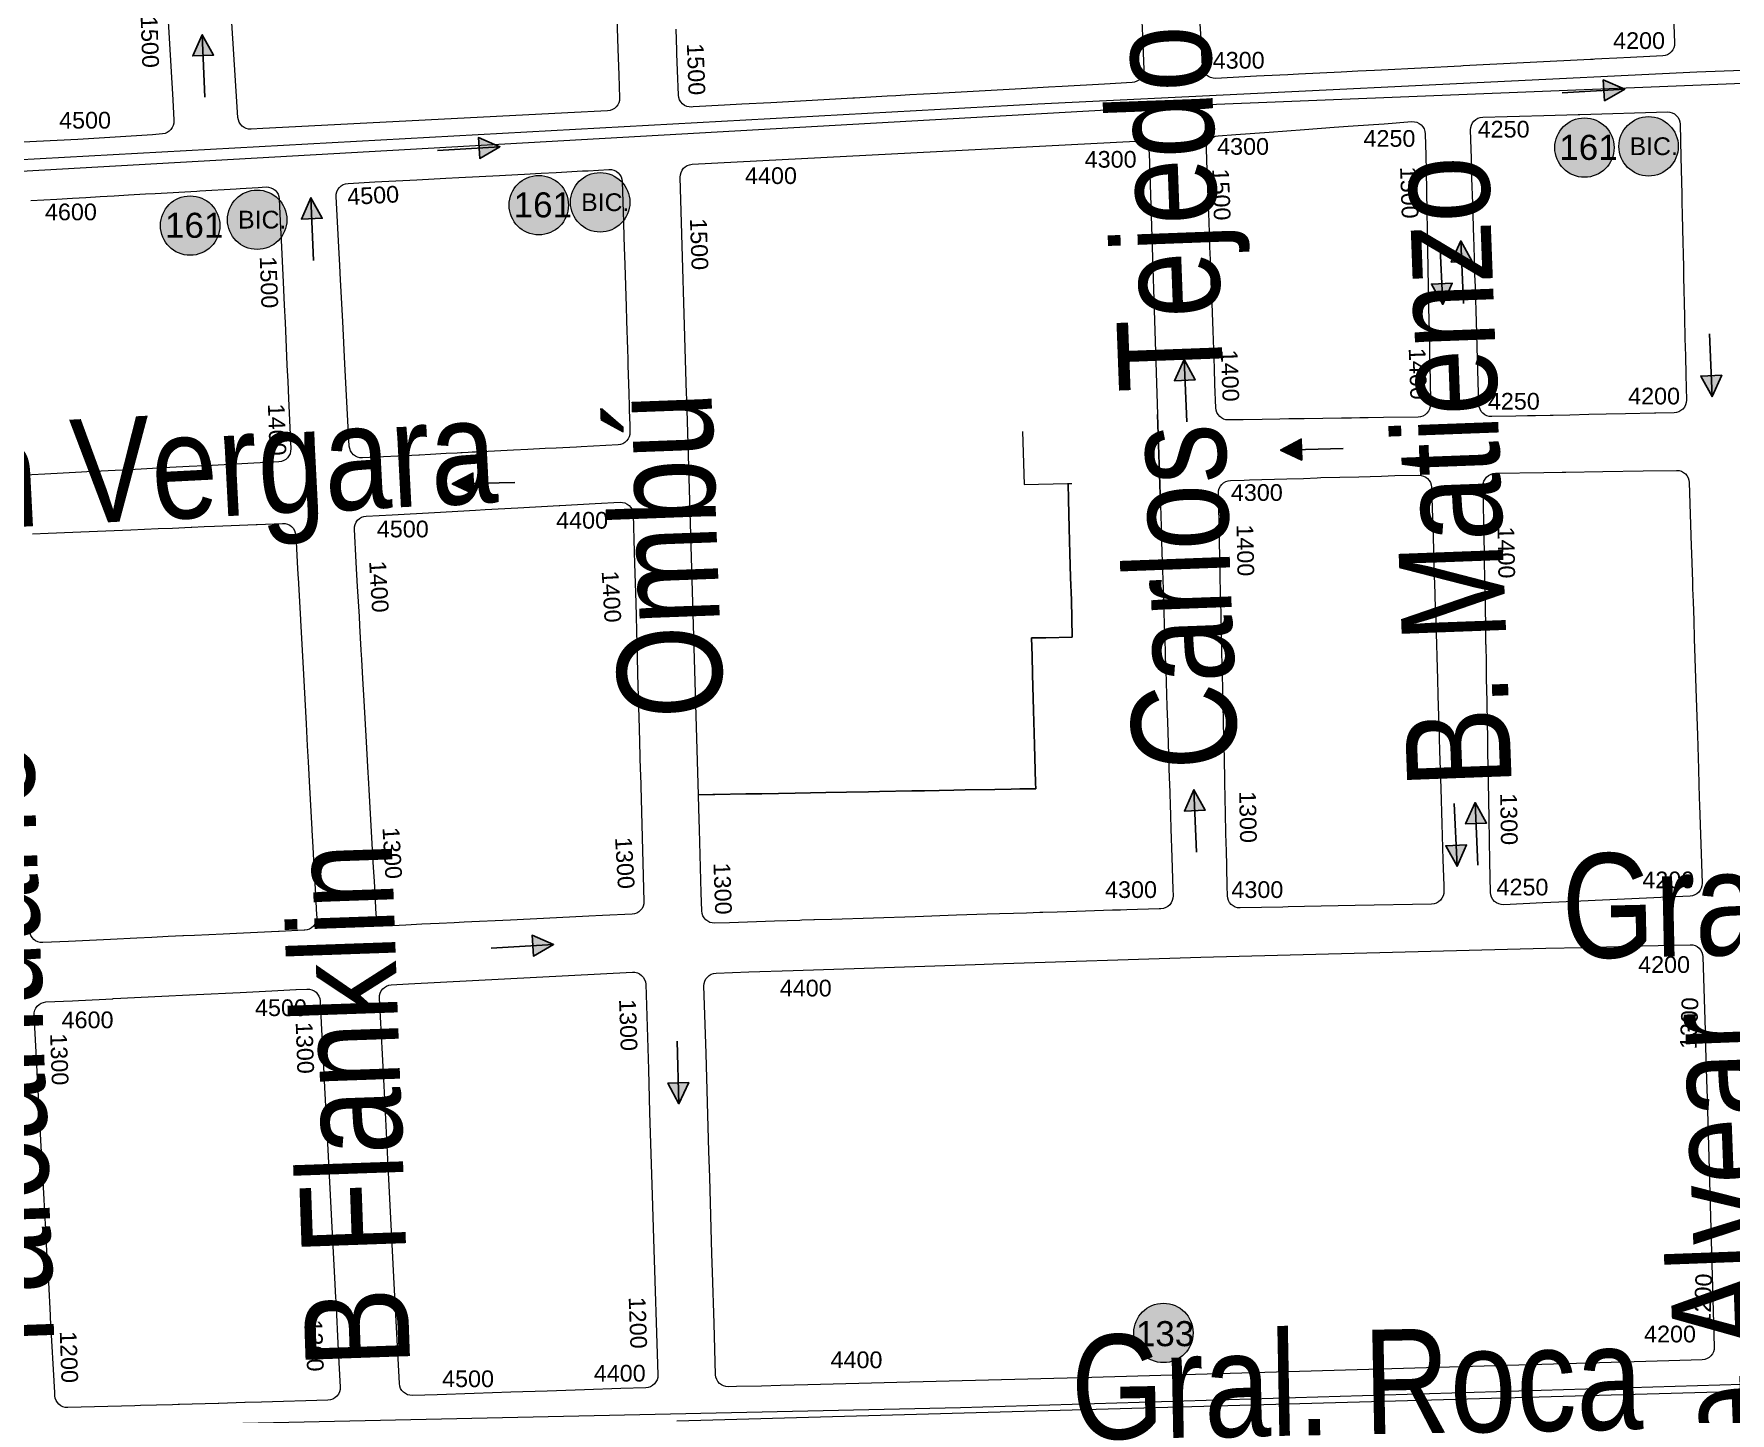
# Model space of a CAD drawing. Header units: millimetres. Extents: x 11558 to 23675, y 49449 to 61482.
# Drawn here: x 15834.5 to 16240.6, y 54666.9 to 54997.1 of the extents above; entities that cross this region are included whole.
import ezdxf

# ---------------------------------------------------------------- set-up
doc = ezdxf.new("R2010")
doc.units = ezdxf.units.MM
for name, color, linetype in [('0. plano base - nombres calles', 22, 'Continuous'), ('0. Plano Base - PLANO', 254, 'Continuous'), ('0. Plano base - sentido calles', 253, 'Continuous'), ('7. puesta en valor CC la lucila', 212, 'Continuous'), ('numeración', 7, 'Continuous')]:
    doc.layers.add(name, color=color, linetype=linetype)
doc.layers.add('Linea 133 ida', color=7, linetype='Continuous', true_color=0x940000)
doc.layers.add('linea 161 vuelta', color=7, linetype='Continuous', true_color=0x9d070c)
doc.layers.add('Linea Bicentenario Original', color=7, linetype='Continuous', true_color=0x0000cc, transparency=0.5)
doc.layers.get('7. puesta en valor CC la lucila').off()
doc.styles.get("Standard").update_dxf_attribs({"font": 'arial.ttf'})

# ---------------------------------------------------------------- blocks, each defined once
blk = doc.blocks.new('MANZANAS')
at = {"layer": '0. Plano Base - PLANO', "color": 0, "linetype": 'Continuous', "lineweight": 5}
for points in [[(5636190.68, 6177455.25), (5636203.55, 6177432.64, -0.410725), (5636202.46, 6177428.56), (5636195.81, 6177424.67), (5636192.98, 6177423.02), (5636189.88, 6177421.21), (5636188.4, 6177420.34), (5636188.06, 6177420.14), (5636187.55, 6177419.84), (5636161.21, 6177404.43), (5636160.67, 6177404.11), (5636144.31, 6177394.54), (5636142.86, 6177393.7), (5636139.39, 6177391.67), (5636135.97, 6177389.66), (5636127.11, 6177384.48), (5636124.87, 6177383.17), (5636123.27, 6177382.24), (5636118.41, 6177379.39), (5636109.95, 6177374.44, -0.414115), (5636105.85, 6177375.52), (5636102.52, 6177381.2), (5636100.67, 6177384.36)], [(5636086.2, 6177381.52), (5636089.71, 6177375.44), (5636093.74, 6177368.4, -0.409894), (5636092.67, 6177364.33), (5636087.01, 6177360.97), (5636078.27, 6177355.8), (5636075.46, 6177354.13), (5636069.77, 6177350.76), (5636061.14, 6177345.65), (5636052.5, 6177340.53), (5636046.83, 6177337.18), (5636043.93, 6177335.46), (5636042.17, 6177334.42), (5636035.39, 6177330.4), (5636035.04, 6177330.19), (5636026.71, 6177325.26), (5636018.16, 6177320.19), (5636012.15, 6177316.63), (5636008.56, 6177314.51), (5636002.16, 6177310.72), (5636001.83, 6177310.52, -0.422927), (5635997.67, 6177311.61), (5635994.79, 6177316.72), (5635992.81, 6177320.22), (5635992.39, 6177320.97), (5635989.93, 6177325.32)], [(5635976.1, 6177321.23), (5635979.73, 6177314.75), (5635982.82, 6177309.25), (5635985.49, 6177304.5, -0.408687), (5635984.39, 6177300.44), (5635976.14, 6177295.6), (5635917.15, 6177261), (5635913.06, 6177258.6), (5635910.66, 6177257.19, -0.410775), (5635906.57, 6177258.23), (5635879.79, 6177302.69)], [(5635876.3, 6177279.11), (5635890.79, 6177254.74), (5635893.25, 6177250.62), (5635893.33, 6177250.49, -0.40245), (5635892.38, 6177246.44), (5635890.33, 6177245.1), (5635874.97, 6177235.86), (5635859.33, 6177226.75)], [(5636107.92, 6177278.14), (5636107.87, 6177278.12), (5636114.12, 6177267.04), (5636123.23, 6177272), (5636123.36, 6177272.08), (5636125.16, 6177268.77), (5636128.45, 6177262.73), (5636131.44, 6177257.43), (5636132.81, 6177254.98), (5636134.26, 6177252.39), (5636136.91, 6177247.66), (5636141.15, 6177239.91), (5636135.59, 6177236.87), (5636132.62, 6177235.25), (5636134.7, 6177231.51), (5636136.84, 6177227.64), (5636141.05, 6177220.07), (5636143.69, 6177215.3), (5636145.1, 6177212.77), (5636149.46, 6177204.92), (5636150.14, 6177203.68), (5636148.3, 6177202.68), (5636146.83, 6177201.89), (5636145.01, 6177200.9), (5636141.56, 6177199.03), (5636135.3, 6177195.63), (5636132.89, 6177194.32), (5636126.77, 6177191), (5636124.05, 6177189.52), (5636117.28, 6177185.85), (5636114.97, 6177184.59), (5636110.3, 6177182.06), (5636105.98, 6177179.71), (5636099.5, 6177176.19), (5636092.53, 6177172.41), (5636089.15, 6177170.58), (5636082.63, 6177167.04), (5636082.17, 6177166.79), (5636079.16, 6177165.15), (5636035.6, 6177243.27), (5636032.92, 6177248.07), (5636032.39, 6177249.03), (5636007.12, 6177294.36, -0.407647), (5636008.22, 6177298.4), (5636099.97, 6177352.3, -0.420089), (5636104.11, 6177351.18), (5636134.73, 6177296.59)], [(5636144.07, 6177279.93, -0.000006), (5636144.07, 6177279.93), (5636147.83, 6177273.23), (5636149.6, 6177270.07), (5636152.03, 6177265.74), (5636154.06, 6177262.12), (5636156.41, 6177257.94), (5636156.76, 6177257.33), (5636160.41, 6177250.83), (5636160.91, 6177249.93), (5636162.81, 6177246.55), (5636164.27, 6177243.94), (5636164.72, 6177243.15), (5636168.96, 6177235.6), (5636170.76, 6177232.4), (5636173.19, 6177228.06), (5636177.45, 6177220.48), (5636177.9, 6177219.68), (5636181.71, 6177212.89), (5636183.3, 6177210.06), (5636186.67, 6177204.06), (5636190.38, 6177197.45), (5636191.14, 6177196.1, -0.414239), (5636189.99, 6177192.01), (5636189.6, 6177191.8), (5636182.89, 6177188.03), (5636181.58, 6177187.29), (5636179.85, 6177186.32), (5636172.33, 6177182.1), (5636168.33, 6177179.85), (5636165.33, 6177178.17), (5636164.7, 6177177.82), (5636161.93, 6177176.26), (5636159.16, 6177174.71), (5636156.26, 6177173.08), (5636153.68, 6177171.63), (5636147.32, 6177168.06), (5636138.63, 6177163.18), (5636129.93, 6177158.3), (5636121.26, 6177153.43), (5636117.65, 6177151.41), (5636117.48, 6177151.31), (5636115, 6177149.92), (5636114.58, 6177149.68), (5636109.26, 6177146.7), (5636099.85, 6177141.41), (5636096.8, 6177139.7, -0.415049), (5636092.71, 6177140.86), (5636090.59, 6177144.64), (5636083.22, 6177157.87), (5636080.77, 6177162.26), (5636079.16, 6177165.15), (5636082.17, 6177166.79), (5636082.63, 6177167.04), (5636089.15, 6177170.58), (5636092.53, 6177172.41), (5636099.5, 6177176.19), (5636105.98, 6177179.71), (5636110.3, 6177182.06), (5636114.97, 6177184.59), (5636117.28, 6177185.85), (5636124.05, 6177189.52), (5636126.77, 6177191), (5636132.89, 6177194.32), (5636135.3, 6177195.63), (5636141.56, 6177199.03), (5636145.01, 6177200.9), (5636146.83, 6177201.89), (5636148.3, 6177202.68), (5636150.14, 6177203.68), (5636149.46, 6177204.92), (5636145.1, 6177212.77), (5636143.69, 6177215.3), (5636141.05, 6177220.07), (5636136.84, 6177227.64), (5636134.7, 6177231.51), (5636132.62, 6177235.25), (5636135.59, 6177236.87), (5636141.15, 6177239.91), (5636136.91, 6177247.66), (5636134.26, 6177252.39), (5636132.81, 6177254.98), (5636131.44, 6177257.43), (5636128.45, 6177262.73), (5636125.16, 6177268.77), (5636123.36, 6177272.08), (5636123.61, 6177272.21), (5636124.11, 6177272.48)], [(5635871.77, 6177217.7), (5635877.13, 6177220.9), (5635880.37, 6177222.82), (5635883.11, 6177224.46), (5635886.02, 6177226.19), (5635888.9, 6177227.9), (5635891.89, 6177229.72), (5635895.34, 6177231.81), (5635897.38, 6177232.96), (5635905.99, 6177238.08), (5635906.59, 6177238.44), (5635914.04, 6177242.88), (5635914.86, 6177243.37), (5635918.61, 6177245.6), (5635920.22, 6177246.56, -0.417641), (5635924.35, 6177245.48), (5635927.92, 6177239.33), (5635929.13, 6177237.24), (5635929.32, 6177236.91), (5635934.33, 6177228.25), (5635937.1, 6177223.48), (5635939.21, 6177219.85), (5635942.21, 6177214.66), (5635944.31, 6177211.05), (5635946.27, 6177207.66), (5635948.34, 6177204.09), (5635951.82, 6177198.08), (5635954.37, 6177193.68, -0.412357), (5635953.29, 6177189.59), (5635948.11, 6177186.54), (5635939.47, 6177181.46), (5635937.95, 6177180.57), (5635934.74, 6177178.68), (5635930.72, 6177176.32), (5635922.38, 6177171.42), (5635913.61, 6177166.26), (5635912.48, 6177165.6), (5635904.94, 6177161.16), (5635899.56, 6177158, -0.414689)], [(5635908.88, 6177147.07), (5635912.17, 6177148.96), (5635920.66, 6177153.84), (5635929.34, 6177158.83), (5635935, 6177162.08), (5635938, 6177163.8), (5635941.88, 6177166.04), (5635942.01, 6177166.11), (5635944.53, 6177167.56), (5635946.69, 6177168.8), (5635951.92, 6177171.8), (5635955.35, 6177173.77), (5635955.59, 6177173.91), (5635960.87, 6177176.94, -0.410581), (5635964.95, 6177175.87), (5635969.07, 6177168.9), (5635969.66, 6177167.9), (5635969.75, 6177167.75), (5635969.82, 6177167.63), (5635970.13, 6177167.1), (5635975.27, 6177158.41), (5635975.36, 6177158.27), (5635980.46, 6177149.64), (5635987.97, 6177136.94), (5635990.65, 6177132.4), (5635992.61, 6177129.09), (5635995.74, 6177123.78), (5636000.81, 6177115.22), (5636000.93, 6177115.01), (5636003.01, 6177111.5), (5636006.99, 6177104.76), (5636008.07, 6177102.93), (5636011.27, 6177097.53), (5636011.55, 6177097.06, -0.416519), (5636010.47, 6177092.94), (5636010.35, 6177092.87), (5636005.14, 6177089.84), (5636005.05, 6177089.79), (5635996.33, 6177084.72), (5635993.57, 6177083.12), (5635987.6, 6177079.65), (5635985.32, 6177078.33), (5635985.21, 6177078.27), (5635982.19, 6177076.51), (5635978.77, 6177074.52), (5635975.69, 6177072.73), (5635970.25, 6177069.57), (5635961.53, 6177064.51), (5635956.17, 6177061.4, -0.412785), (5635952.08, 6177062.47)]]:
    blk.add_lwpolyline(points, format="xyb", dxfattribs=at)
for points in [[(5636213.72, 6177416), (5636217.51, 6177409.07), (5636221.76, 6177401.31), (5636222.82, 6177399.38), (5636224.05, 6177397.14), (5636225.86, 6177393.84), (5636230.14, 6177386.03), (5636231.25, 6177384), (5636232.89, 6177381.01), (5636234.21, 6177378.61), (5636235.93, 6177375.46), (5636238.4, 6177370.95), (5636240.39, 6177367.33), (5636242.55, 6177363.39), (5636245.47, 6177358.06, -0.414659), (5636244.28, 6177353.98), (5636240.43, 6177351.88), (5636240.15, 6177351.73), (5636234.06, 6177348.41), (5636230.03, 6177346.2), (5636226.38, 6177344.21), (5636222.34, 6177342), (5636218.84, 6177340.09), (5636218.22, 6177339.75), (5636215.19, 6177338.1), (5636213.49, 6177337.17), (5636211.03, 6177335.83), (5636205.97, 6177333.06, -0.411236), (5636201.91, 6177334.23), (5636196.56, 6177343.81), (5636195.2, 6177346.24), (5636193.61, 6177349.08), (5636190.94, 6177353.86), (5636189.68, 6177356.09), (5636188.17, 6177358.8), (5636186.72, 6177361.39), (5636183.27, 6177367.56), (5636182.49, 6177368.95), (5636178.39, 6177376.28), (5636175.44, 6177381.55), (5636174.34, 6177383.5), (5636174.26, 6177383.66), (5636169.82, 6177391.62, -0.414852), (5636170.98, 6177395.7), (5636176.12, 6177398.56), (5636178.66, 6177399.97), (5636183.75, 6177402.8), (5636190.94, 6177406.79), (5636191.33, 6177407.01), (5636209.63, 6177417.18, -0.415907)], [(5636116.82, 6177362.5), (5636120.48, 6177364.76), (5636127.24, 6177368.93), (5636134.47, 6177373.38), (5636140.57, 6177377.14), (5636143.44, 6177378.91), (5636148.6, 6177382.09), (5636150.77, 6177383.42), (5636156.43, 6177386.91, -0.430085), (5636160.64, 6177385.79), (5636163.13, 6177381.22), (5636164.86, 6177378.05), (5636169.52, 6177369.49), (5636173.82, 6177361.59), (5636173.91, 6177361.42), (5636178.13, 6177353.66), (5636182.23, 6177346.13), (5636182.32, 6177345.97), (5636182.83, 6177345.03), (5636185.95, 6177339.29), (5636186.08, 6177339.06), (5636186.45, 6177338.37), (5636188.65, 6177334.34), (5636191.59, 6177328.92, -0.415468), (5636190.38, 6177324.85), (5636183.07, 6177320.91), (5636179.84, 6177319.17), (5636178.11, 6177318.24), (5636176.34, 6177317.29), (5636174.25, 6177316.16), (5636166.37, 6177311.91), (5636163.13, 6177310.17), (5636161.23, 6177309.15), (5636157.49, 6177307.13), (5636153.51, 6177304.98), (5636150.39, 6177303.31, -0.407492), (5636146.36, 6177304.47), (5636143.59, 6177309.36), (5636141.7, 6177312.71), (5636137.28, 6177320.51), (5636132.97, 6177328.13), (5636131.58, 6177330.57), (5636129.4, 6177334.43), (5636128.58, 6177335.87), (5636128.4, 6177336.19), (5636127.08, 6177338.53), (5636125.78, 6177340.82), (5636124.37, 6177343.31), (5636122.64, 6177346.36), (5636120.47, 6177350.19), (5636119.6, 6177351.74), (5636115.78, 6177358.47, -0.403382)], [(5636301.03, 6177253.09), (5636273.82, 6177237.31), (5636270.49, 6177235.38), (5636262.36, 6177230.68, -0.422405), (5636258.22, 6177231.84), (5636254.69, 6177238.34), (5636254.6, 6177238.51), (5636252.32, 6177242.7), (5636252.28, 6177242.78), (5636249.77, 6177247.41), (5636245.6, 6177255.09), (5636245.35, 6177255.56), (5636242.22, 6177261.32), (5636241.86, 6177261.98), (5636240.87, 6177263.8), (5636240.66, 6177264.19), (5636236.75, 6177271.38), (5636236.35, 6177272.13), (5636233.82, 6177276.78), (5636232.53, 6177279.15), (5636232.24, 6177279.69), (5636231.99, 6177280.15), (5636229.92, 6177283.97), (5636229.88, 6177284.03), (5636227.79, 6177287.89), (5636223.63, 6177295.55), (5636223.21, 6177296.32), (5636219.49, 6177303.17), (5636217.63, 6177306.61), (5636216.4, 6177308.87), (5636213.52, 6177314.17), (5636212.74, 6177315.61), (5636211.79, 6177317.36, -0.414891), (5636213, 6177321.43), (5636223.22, 6177326.95), (5636227.09, 6177329.04), (5636227.82, 6177329.44), (5636235.61, 6177333.64), (5636244.11, 6177338.23), (5636251.16, 6177342.04, -0.409566), (5636255.2, 6177340.87), (5636262.6, 6177327.66), (5636263.52, 6177326.02), (5636266.85, 6177320.09), (5636267.09, 6177319.65), (5636267.61, 6177318.73), (5636269.17, 6177315.95), (5636271.32, 6177312.12), (5636273.5, 6177308.23), (5636275.79, 6177304.14), (5636278.16, 6177299.91), (5636280.44, 6177295.84), (5636284.78, 6177288.11), (5636288.79, 6177280.95), (5636288.87, 6177280.81), (5636292.14, 6177274.97), (5636293, 6177273.45), (5636302.14, 6177257.15, -0.410033)], [(5636215.73, 6177205.83), (5636206.73, 6177200.92, -0.413575), (5636202.67, 6177202.11), (5636201.52, 6177204.2), (5636199.43, 6177208.02), (5636199.2, 6177208.43), (5636197.55, 6177211.44), (5636195.56, 6177215.07), (5636195.31, 6177215.53), (5636191.32, 6177222.8), (5636189.73, 6177225.7), (5636189.13, 6177226.8), (5636187.1, 6177230.5), (5636185.31, 6177233.78), (5636182.96, 6177238.06), (5636180.34, 6177242.84), (5636178.86, 6177245.53), (5636177.24, 6177248.49), (5636176.25, 6177250.29), (5636174.48, 6177253.54), (5636170.28, 6177261.18), (5636166.13, 6177268.68), (5636165.94, 6177269.02), (5636161.74, 6177276.77), (5636161.45, 6177277.3), (5636159.67, 6177280.54), (5636156.35, 6177286.6, -0.412092), (5636157.52, 6177290.66), (5636160.34, 6177292.23), (5636161.48, 6177292.87), (5636169.3, 6177297.23), (5636172.78, 6177299.17), (5636175.61, 6177300.8), (5636176.35, 6177301.22), (5636180.41, 6177303.43), (5636184.37, 6177305.64), (5636189.09, 6177308.27), (5636191.87, 6177309.82), (5636196.91, 6177312.57, -0.409864), (5636200.96, 6177311.41), (5636201.81, 6177309.91), (5636202.25, 6177309.14), (5636206.84, 6177300.94), (5636208.3, 6177298.33), (5636210.76, 6177293.82), (5636212.15, 6177291.43), (5636215.05, 6177286.24), (5636215.53, 6177285.39), (5636219.35, 6177278.54), (5636220.75, 6177276.04), (5636223.44, 6177271.21), (5636225.22, 6177268.02), (5636225.32, 6177267.85), (5636227.73, 6177263.52), (5636227.8, 6177263.4), (5636229.63, 6177260.12), (5636230.3, 6177258.93), (5636231.75, 6177256.32), (5636236.14, 6177248.46), (5636240.28, 6177241.05), (5636244.49, 6177233.51), (5636247.5, 6177228.14), (5636248.16, 6177226.98, -0.418809), (5636246.98, 6177222.87), (5636230.93, 6177214.12), (5636223.77, 6177210.21), (5636220.29, 6177208.32), (5636216.82, 6177206.42)], [(5635995.29, 6177287), (5636000.04, 6177278.52), (5636000.06, 6177278.48), (5636001.74, 6177275.49), (5636002.96, 6177273.31), (5636005.02, 6177269.62), (5636009.89, 6177260.92), (5636011.53, 6177257.98), (5636011.59, 6177257.88), (5636014.92, 6177251.93), (5636016.03, 6177249.94), (5636016.75, 6177248.66), (5636016.81, 6177248.55), (5636020.03, 6177242.79), (5636020.5, 6177241.96), (5636021.13, 6177240.84), (5636022.02, 6177239.24), (5636023.76, 6177236.14), (5636024.57, 6177234.68, -0.408355), (5636023.47, 6177230.63), (5636015.87, 6177226.17), (5636014.87, 6177225.58), (5636010.66, 6177223.12), (5636008.39, 6177221.79), (5636004.82, 6177219.69), (5636001.87, 6177217.97), (5635993.98, 6177213.34), (5635993.71, 6177213.18), (5635993.29, 6177212.94), (5635992.48, 6177212.46), (5635991.22, 6177211.72), (5635990.96, 6177211.57), (5635990.2, 6177211.13), (5635987.93, 6177209.8), (5635984.65, 6177207.87), (5635982.41, 6177206.56), (5635982.25, 6177206.47), (5635970.61, 6177199.64, -0.413773), (5635966.5, 6177200.71), (5635956.51, 6177217.69), (5635951.36, 6177226.46), (5635946.29, 6177235.07), (5635944.56, 6177238.02), (5635942.32, 6177241.83), (5635936.18, 6177252.26, -0.414041), (5635937.25, 6177256.37), (5635942.8, 6177259.64), (5635951.43, 6177264.72), (5635957.43, 6177268.26), (5635960.11, 6177269.84), (5635968.52, 6177274.79), (5635972.3, 6177277.02), (5635973.72, 6177277.85), (5635977.15, 6177279.87), (5635980.27, 6177281.71), (5635985.65, 6177284.88), (5635985.89, 6177285.02), (5635986.85, 6177285.58), (5635991.15, 6177288.12, -0.420711)], [(5636152.54, 6177043.62), (5636150.88, 6177042.7, -0.412981), (5636146.81, 6177043.86), (5636140.83, 6177054.58), (5636134.83, 6177065.33), (5636132.72, 6177069.11), (5636123.75, 6177085.18), (5636120.78, 6177090.51), (5636109.33, 6177111.03), (5636101.44, 6177125.16, -0.413254), (5636102.59, 6177129.24), (5636109.4, 6177133.07), (5636118.66, 6177138.28), (5636137.75, 6177149.01), (5636156.66, 6177159.65), (5636160.43, 6177161.76), (5636203.78, 6177186.14), (5636276.14, 6177226.08), (5636283.86, 6177230.34), (5636296.3, 6177237.21), (5636306.39, 6177242.78, -0.413074), (5636310.46, 6177241.61), (5636320.28, 6177223.97), (5636320.97, 6177222.75), (5636324.75, 6177215.95), (5636326.97, 6177211.97), (5636355.91, 6177160.02, -0.414178), (5636354.75, 6177155.94), (5636347.81, 6177152.07), (5636224.61, 6177083.44), (5636186.15, 6177062.19), (5636167.51, 6177051.89), (5636161.79, 6177048.72), (5636157.82, 6177046.53)], [(5636029.99, 6177104.39), (5636027.96, 6177103.21, -0.411601), (5636023.87, 6177104.27), (5636019.86, 6177111.02), (5636018.18, 6177113.85), (5636013.05, 6177122.48), (5636008.64, 6177129.91), (5636007.88, 6177131.19), (5636005.85, 6177134.61), (5636002.77, 6177139.8), (5635997.77, 6177148.22), (5635995.05, 6177152.8), (5635992.7, 6177156.75), (5635991.57, 6177158.66), (5635988.55, 6177163.74), (5635987.46, 6177165.58), (5635983.77, 6177171.79), (5635982.33, 6177174.22), (5635980.77, 6177176.84), (5635976.77, 6177183.58, -0.414866), (5635977.82, 6177187.7), (5635983.2, 6177190.88), (5635991.91, 6177196.02), (5636000.37, 6177201.01), (5636002.39, 6177202.21), (5636009.12, 6177206.19), (5636017.65, 6177211.23), (5636017.78, 6177211.31), (5636025.07, 6177215.61), (5636030.22, 6177218.65, -0.42208), (5636034.37, 6177217.53), (5636038.71, 6177209.7), (5636038.75, 6177209.63), (5636040.07, 6177207.25), (5636042.37, 6177203.11), (5636044.65, 6177199), (5636049.46, 6177190.34), (5636052.66, 6177184.57), (5636052.86, 6177184.22), (5636054.29, 6177181.63), (5636059.21, 6177172.78), (5636064.15, 6177163.88), (5636064.5, 6177163.25), (5636068.95, 6177155.23), (5636079.35, 6177136.51, -0.408315), (5636078.23, 6177132.46), (5636072.1, 6177128.89), (5636069.27, 6177127.24), (5636062.62, 6177123.38), (5636053.03, 6177117.79), (5636043.48, 6177112.24), (5636041.36, 6177111), (5636038.27, 6177109.2), (5636034.71, 6177107.14), (5636031.4, 6177105.21)], [(5636089.89, 6177008.9), (5636084.68, 6177005.98, -0.408669), (5636080.62, 6177007.07), (5636068.49, 6177027.74), (5636055.83, 6177049.32), (5636044.48, 6177068.65), (5636040.64, 6177075.18), (5636033.83, 6177086.79, -0.41384), (5636034.89, 6177090.89), (5636038.43, 6177092.97), (5636084.72, 6177120.22, -0.420604), (5636088.86, 6177119.1), (5636098.84, 6177101.28), (5636103.85, 6177092.32), (5636108.71, 6177083.65), (5636113.56, 6177074.99), (5636118.67, 6177065.86), (5636134.57, 6177037.44, -0.413757), (5636133.42, 6177033.36), (5636128.2, 6177030.43), (5636120.64, 6177026.18), (5636112.81, 6177021.78), (5636105.23, 6177017.52), (5636097.62, 6177013.25)], [(5636018.43, 6176968.48), (5636012.82, 6176965.37, -0.406571), (5636008.78, 6176966.46), (5636008.38, 6176967.13), (5635999.29, 6176982.52), (5635998.95, 6176983.09), (5635994.95, 6176989.87), (5635993.76, 6176991.88), (5635993.26, 6176992.72), (5635991.79, 6176995.2), (5635988.88, 6177000.13), (5635988.39, 6177000.97), (5635986.59, 6177004.01), (5635984.8, 6177007.04), (5635983.38, 6177009.44), (5635980.89, 6177013.66), (5635978.37, 6177017.92), (5635973.03, 6177026.96), (5635966.92, 6177037.29), (5635966.86, 6177037.39), (5635962.35, 6177045.02, -0.415734), (5635963.42, 6177049.14), (5635968.9, 6177052.33), (5635970.16, 6177053.07), (5635977.26, 6177057.22), (5635977.35, 6177057.27), (5635978.89, 6177058.17), (5635985.98, 6177062.31), (5635994.6, 6177067.35), (5636003.63, 6177072.62), (5636010.15, 6177076.43), (5636015.1, 6177079.32), (5636015.2, 6177079.38), (5636017.44, 6177080.69, -0.413529), (5636021.54, 6177079.62), (5636024.23, 6177075.04), (5636028.12, 6177068.42), (5636028.71, 6177067.41), (5636032.05, 6177061.73), (5636037.28, 6177052.82), (5636048.24, 6177034.16), (5636055.16, 6177022.36), (5636057.53, 6177018.33), (5636057.97, 6177017.59), (5636063.92, 6177007.44), (5636068.41, 6176999.8, -0.421049), (5636067.28, 6176995.66), (5636053.36, 6176987.91), (5636049.94, 6176986.01), (5636049.86, 6176985.97), (5636044.46, 6176982.96), (5636044.29, 6176982.87), (5636038.86, 6176979.85), (5636036.19, 6176978.37), (5636035.89, 6176978.2), (5636034.72, 6176977.54), (5636031.36, 6176975.68), (5636028.07, 6176973.85), (5636026.83, 6176973.16)]]:
    blk.add_lwpolyline(points, format="xyb", close=True, dxfattribs=at)
at = {"layer": '0. Plano Base - PLANO', "color": 0}
blk.add_lwpolyline([(5636134.73, 6177296.59), (5636144.07, 6177279.93)], dxfattribs=at)
blk = doc.blocks.new('161vuelta')
at = {"layer": 'linea 161 vuelta', "lineweight": 211, "true_color": 0xededed}
h = blk.add_hatch(color=7, dxfattribs=at)
h.dxf.hatch_style = 1
edge = h.paths.add_edge_path()
edge.add_arc((0, 0), 7.11, 0, 360)
at = {"layer": 'linea 161 vuelta', "lineweight": 9}
blk.add_circle((0, 0), 7.11, dxfattribs=at)
at = {"layer": 'linea 161 vuelta', "lineweight": 9, "insert": (-6.03, 3.07), "char_height": 6, "attachment_point": 1}
blk.add_mtext_dynamic_manual_height_columns('161', width=16.4579, gutter_width=12.5, heights=[0], dxfattribs=at)
blk = doc.blocks.new('bic. original vuelta')
at = {"layer": 'Linea Bicentenario Original', "lineweight": 211, "true_color": 0xededed, "transparency": 33554674}
h = blk.add_hatch(color=7, dxfattribs=at)
h.dxf.hatch_style = 1
edge = h.paths.add_edge_path()
edge.add_arc((0, 0), 7.11, 0, 360)
at = {"layer": 'Linea Bicentenario Original', "color": 14, "lineweight": 15, "true_color": 0x8c0d0d}
blk.add_circle((0, 0), 7.11, dxfattribs=at)
at = {"layer": 'Linea Bicentenario Original', "color": 14, "lineweight": 15, "true_color": 0x8c0d0d, "insert": (-4.55, 2.15), "char_height": 4.25, "attachment_point": 1}
blk.add_mtext_dynamic_manual_height_columns('BIC.', width=16.4579, gutter_width=12.5, heights=[0], dxfattribs=at)
blk = doc.blocks.new('133 ida')
at = {"layer": 'Linea 133 ida', "lineweight": 211, "true_color": 0xededed}
h = blk.add_hatch(color=7, dxfattribs=at)
h.dxf.hatch_style = 1
edge = h.paths.add_edge_path()
edge.add_arc((0, 0), 7.11, 0, 360)
at = {"layer": 'Linea 133 ida', "lineweight": 9}
blk.add_circle((0, 0), 7.11, dxfattribs=at)
at = {"layer": 'Linea 133 ida', "lineweight": 15, "insert": (-6.61, 2.83), "char_height": 6, "attachment_point": 1}
blk.add_mtext_dynamic_manual_height_columns('133', width=16.4579, gutter_width=12.5, heights=[0], dxfattribs=at)

msp = doc.modelspace()

# ---------------------------------------------------------------- hatches: boundary and pattern name
at = {"layer": '0. Plano base - sentido calles', "linetype": 'Continuous', "lineweight": 25, "ltscale": 2, "true_color": 0x1a1a1a}
h = msp.add_hatch(color=250, dxfattribs=at)
h.dxf.hatch_style = 1
h.paths.add_polyline_path([(15874.81, 54996.87), (15872.53, 54991.77), (15875.03, 54991.88)])
h.paths.add_polyline_path([(15874.81, 54996.87), (15875.03, 54991.88), (15877.53, 54991.99)])
h = msp.add_hatch(color=250, dxfattribs=at)
h.dxf.hatch_style = 1
h.paths.add_polyline_path([(16215.37, 54983.84), (16210.23, 54986.04), (16210.38, 54983.54)])
h.paths.add_polyline_path([(16215.37, 54983.84), (16210.38, 54983.54), (16210.53, 54981.05)])
h = msp.add_hatch(color=250, dxfattribs=at)
h.dxf.hatch_style = 1
h.paths.add_polyline_path([(15946.08, 54970.04), (15940.94, 54972.23), (15941.09, 54969.73)])
h.paths.add_polyline_path([(15946.08, 54970.04), (15941.09, 54969.73), (15941.24, 54967.24)])
h = msp.add_hatch(color=250, dxfattribs=at)
h.dxf.hatch_style = 1
h.paths.add_polyline_path([(15900.83, 54957.82), (15898.55, 54952.71), (15901.04, 54952.82)])
h.paths.add_polyline_path([(15900.83, 54957.82), (15901.04, 54952.82), (15903.54, 54952.93)])
h = msp.add_hatch(color=250, dxfattribs=at)
h.dxf.hatch_style = 1
h.paths.add_polyline_path([(16176.1, 54947.49), (16173.83, 54942.38), (16176.33, 54942.49)])
h.paths.add_polyline_path([(16176.1, 54947.49), (16176.33, 54942.49), (16178.83, 54942.61)])
h = msp.add_hatch(color=250, dxfattribs=at)
h.dxf.hatch_style = 1
h.paths.add_polyline_path([(16171.79, 54932.28), (16174.06, 54937.38), (16171.56, 54937.27)])
h.paths.add_polyline_path([(16171.79, 54932.28), (16171.56, 54937.27), (16169.07, 54937.16)])
h = msp.add_hatch(color=250, dxfattribs=at)
h.dxf.hatch_style = 1
h.paths.add_polyline_path([(16109.85, 54919.13), (16107.57, 54914.03), (16110.06, 54914.14)])
h.paths.add_polyline_path([(16109.85, 54919.13), (16110.06, 54914.14), (16112.56, 54914.25)])
h = msp.add_hatch(color=250, dxfattribs=at)
h.dxf.hatch_style = 1
h.paths.add_polyline_path([(16236.29, 54910.23), (16238.57, 54915.34), (16236.07, 54915.23)])
h.paths.add_polyline_path([(16236.29, 54910.23), (16236.07, 54915.23), (16233.57, 54915.12)])
h = msp.add_hatch(color=250, dxfattribs=at)
h.dxf.hatch_style = 1
h.paths.add_polyline_path([(16132.97, 54897.43), (16138.02, 54895.04), (16137.96, 54897.54)])
h.paths.add_polyline_path([(16132.97, 54897.43), (16137.96, 54897.54), (16137.91, 54900.04)])
h = msp.add_hatch(color=250, dxfattribs=at)
h.dxf.hatch_style = 1
h.paths.add_polyline_path([(15934.66, 54889.31), (15939.72, 54886.92), (15939.66, 54889.42)])
h.paths.add_polyline_path([(15934.66, 54889.31), (15939.66, 54889.42), (15939.6, 54891.92)])
h = msp.add_hatch(color=250, dxfattribs=at)
h.dxf.hatch_style = 1
h.paths.add_polyline_path([(16112.23, 54816.12), (16109.95, 54811.01), (16112.44, 54811.12)])
h.paths.add_polyline_path([(16112.23, 54816.12), (16112.44, 54811.12), (16114.94, 54811.23)])
h = msp.add_hatch(color=250, dxfattribs=at)
h.dxf.hatch_style = 1
h.paths.add_polyline_path([(16179.55, 54813.02), (16177.28, 54807.91), (16179.78, 54808.03)])
h.paths.add_polyline_path([(16179.55, 54813.02), (16179.78, 54808.03), (16182.27, 54808.14)])
h = msp.add_hatch(color=250, dxfattribs=at)
h.dxf.hatch_style = 1
h.paths.add_polyline_path([(16175.24, 54797.81), (16177.51, 54802.92), (16175.01, 54802.8)])
h.paths.add_polyline_path([(16175.24, 54797.81), (16175.01, 54802.8), (16172.51, 54802.69)])
h = msp.add_hatch(color=250, dxfattribs=at)
h.dxf.hatch_style = 1
h.paths.add_polyline_path([(15958.93, 54779.1), (15953.79, 54781.29), (15953.94, 54778.8)])
h.paths.add_polyline_path([(15958.93, 54779.1), (15953.94, 54778.8), (15954.09, 54776.3)])
h = msp.add_hatch(color=250, dxfattribs=at)
h.dxf.hatch_style = 1
h.paths.add_polyline_path([(15988.93, 54740.95), (15991.28, 54746.02), (15988.78, 54745.95)])
h.paths.add_polyline_path([(15988.93, 54740.95), (15988.78, 54745.95), (15986.28, 54745.88)])

# ---------------------------------------------------------------- linework, layer by layer
at = {"layer": '0. Plano base - sentido calles', "color": 250, "linetype": 'Continuous', "lineweight": 25, "ltscale": 2, "true_color": 0x1a1a1a}
for points in [[(15875.46, 54981.89), (15874.81, 54996.87), (15877.53, 54991.99), (15872.53, 54991.77), (15874.81, 54996.87)], [(16200.4, 54982.94), (16215.37, 54983.84), (16210.53, 54981.05), (16210.23, 54986.04), (16215.37, 54983.84)], [(15931.11, 54969.13), (15946.08, 54970.04), (15941.24, 54967.24), (15940.94, 54972.23), (15946.08, 54970.04)], [(15901.48, 54942.83), (15900.83, 54957.82), (15903.54, 54952.93), (15898.55, 54952.71), (15900.83, 54957.82)], [(16171.11, 54947.26), (16171.79, 54932.28), (16169.07, 54937.16), (16174.06, 54937.38), (16171.79, 54932.28)], [(16176.79, 54932.5), (16176.1, 54947.49), (16178.83, 54942.61), (16173.83, 54942.38), (16176.1, 54947.49)], [(16235.64, 54925.22), (16236.29, 54910.23), (16233.57, 54915.12), (16238.57, 54915.34), (16236.29, 54910.23)], [(16110.5, 54904.15), (16109.85, 54919.13), (16112.56, 54914.25), (16107.57, 54914.03), (16109.85, 54919.13)], [(16147.96, 54897.77), (16132.97, 54897.43), (16137.91, 54900.04), (16138.02, 54895.04), (16132.97, 54897.43)], [(15949.66, 54889.65), (15934.66, 54889.31), (15939.6, 54891.92), (15939.72, 54886.92), (15934.66, 54889.31)], [(16112.88, 54801.13), (16112.23, 54816.12), (16114.94, 54811.23), (16109.95, 54811.01), (16112.23, 54816.12)], [(16174.55, 54812.79), (16175.24, 54797.81), (16172.51, 54802.69), (16177.51, 54802.92), (16175.24, 54797.81)], [(16180.23, 54798.04), (16179.55, 54813.02), (16182.27, 54808.14), (16177.28, 54807.91), (16179.55, 54813.02)], [(15943.96, 54778.19), (15958.93, 54779.1), (15954.09, 54776.3), (15953.79, 54781.29), (15958.93, 54779.1)], [(15988.49, 54755.94), (15988.93, 54740.95), (15986.28, 54745.88), (15991.28, 54746.02), (15988.93, 54740.95)]]:
    msp.add_lwpolyline(points, dxfattribs=at)
at = {"layer": 'Linea 133 ida', "lineweight": 15}
msp.add_lwpolyline([(19562.59, 53365.53), (19583.19, 53563.54), (19603.79, 53766.03), (19616.26, 53891.75), (19630.97, 54062.57), (19646.27, 54181.66), (19657.19, 54298.97), (19673.26, 54494.3), (19682.32, 54637.76), (19691.69, 54754.78, 0.452211), (19684.26, 54762.45, -0.013337), (19426.39, 54756.93), (18399.86, 54732.21), (15988.39, 54664.92)], format="xyb", dxfattribs=at)
at = {"layer": 'linea 161 vuelta', "lineweight": 15}
msp.add_lwpolyline([(15107.87, 54923.15), (15678.91, 54955.59), (16109.67, 54979.94), (16377.73, 54990.61), (16669.3, 55001.24)], dxfattribs=at)
at = {"layer": 'Linea Bicentenario Original', "color": 165, "lineweight": 15, "true_color": 0x5e67af}
msp.add_lwpolyline([(17040.55, 54014.34), (16505.98, 54013.05), (16394.68, 54018.94), (15996.05, 54006.38), (15778.15, 54059.99), (15372.77, 54053.71), (15372.31, 54126.75), (15481.44, 54128), (15678.71, 54129.88), (15804.39, 54130.9), (15934.14, 54137.07), (16028.61, 54115.56), (16273.68, 54123.47), (16332.59, 54125.33), (16344.1, 54173.55), (16364.97, 54263.69), (16383.56, 54346.89), (16379.78, 54356.74), (16371.79, 54677.53), (16056.37, 54668.12), (15486.11, 54655.7), (15468.23, 55314.52)], dxfattribs=at)
at = {"layer": 'Linea Bicentenario Original', "color": 14, "lineweight": 15, "true_color": 0x8c0d0d}
msp.add_lwpolyline([(17030.34, 54095.76), (16510.55, 54095.76), (16433, 54130.27), (16029.17, 54119.52), (15933.92, 54140.66), (15802.84, 54135.15), (15487.94, 54131.14), (15488.34, 54235.98), (15959.94, 54250.02), (16055.77, 54226.42), (16214.32, 54238.48), (16240.39, 54344.73), (16252.45, 54344.4), (16242.96, 54675.72), (16496.98, 54682.46), (16486.8, 54997.12), (16232.59, 54987.87), (16074.88, 54980.26), (15748.57, 54962.35), (15474.96, 54947.17), (15468.93, 55089.76)], dxfattribs=at)

# ---------------------------------------------------------------- block references
at = {"layer": '0. Plano Base - PLANO', "color": 28, "lineweight": 5, "true_color": 0x0d0d0d, "rotation": 332.5463477508169}
msp.add_blockref('MANZANAS', (-7833237.48, -2828296.13), dxfattribs=at)
at = {"layer": '7. puesta en valor CC la lucila', "color": 250, "lineweight": 30, "rotation": 332.5463477508169}
msp.add_blockref('MANZANAS', (-7833237.48, -2828296.13), dxfattribs=at)
at = {"layer": 'Linea 133 ida', "lineweight": 15}
msp.add_blockref('133 ida', (16104.93, 54686.07), dxfattribs=at)
at = {"layer": 'linea 161 vuelta', "lineweight": 15}
for p in [(16205.72, 54969.83), (15955.38, 54956.06), (15871.91, 54951.17)]:
    msp.add_blockref('161vuelta', p, dxfattribs=at)
at = {"layer": 'Linea Bicentenario Original', "lineweight": 15}
for p in [(16221.08, 54970.14), (15970.07, 54956.74), (15887.95, 54952.57)]:
    msp.add_blockref('bic. original vuelta', p, dxfattribs=at)

# ---------------------------------------------------------------- texts
at = {"layer": '0. plano base - nombres calles', "color": 250, "lineweight": 15, "true_color": 0x1a1a1a, "char_height": 25, "attachment_point": 1}
for s, width, insert, rotation in [('{\\fArial Narrow|b0|i0|c0|p34;Carlos Tejedor}', 329.255, (16097.72, 54820.4), 92.1477), ('{\\fArial Narrow|b0|i0|c0|p34;B. Matienzo}', 329.255, (16163.36, 54816.09), 92.1477), ('{\\fArial Narrow|b0|i0|c0|p34;Ombú}', 329.255, (15974.62, 54832.69), 92.1477), ('{\\fArial Narrow|b0|i0|c0|p34;Gob. Valentín Vergara}', 329.255, (15659.94, 54895.29), 2.9408), ('{\\fArial Narrow|b0|i0|c0|p34;Talcahuano}', 329.255, (15814.63, 54677.3), 92.0277), ('{\\fArial Narrow|b0|i0|c0|p34;Gral. Justo José de Urquiza}', 402.1449, (16199.97, 54800.63), 1.2666), ('{\\fArial Narrow|b0|i0|c0|p34;B Flanklin}', 329.255, (15899.63, 54677.29), 92.0277), ('{\\fArial Narrow|b0|i0|c0|p34;Gral. Carlos María de Alvear}', 396.3435, (16237.51, 54399.93), 92.1477), ('{\\fArial Narrow|b0|i0|c0|p34;Gral. Roca}', 329.255, (16082.55, 54685.47), 1.0836)]:
    msp.add_mtext_dynamic_manual_height_columns(s, width=width, gutter_width=12.5, heights=[0], dxfattribs=dict(at, insert=insert, rotation=rotation))
at = {"layer": 'numeración', "color": 251, "true_color": 0x606162, "char_height": 4, "attachment_point": 1}
for s, insert, rotation in [('1500', (15864.06, 55001.42), 271.991), ('1500', (15994.83, 54994.88), 271.991), ('1500', (16120.59, 54964.89), 271.991), ('1500', (16165.57, 54965.34), 271.991), ('4500', (15909.42, 54960.08), 3.0107), ('1500', (15995.56, 54953), 271.991), ('1500', (15892.57, 54943.87), 271.991), ('1400', (16167.64, 54921.97), 271.991), ('1400', (16122.66, 54921.52), 271.991), ('1400', (15894.52, 54908.6), 271.991), ('1400', (16126.43, 54879.68), 271.0472), ('1400', (16188.9, 54879.16), 271.0472), ('1400', (15918.76, 54871.05), 273.3459), ('1400', (15974.43, 54868.66), 273.3459), ('1300', (16127.06, 54815.84), 271.0472), ('1300', (16189.53, 54815.32), 271.0472), ('1300', (15921.95, 54807.29), 273.3459), ('1300', (15977.63, 54804.9), 273.3459), ('1300', (16001.2, 54798.72), 271.991), ('1300', (15978.59, 54766.06), 271.991), ('1300', (16228.56, 54754.07), 87.8753), ('1300', (15901.18, 54760.6), 271.991), ('1300', (15842.39, 54757.85), 271.991), ('1200', (16231.86, 54687.94), 87.8753), ('1200', (15980.9, 54694.79), 271.991), ('1200', (15844.69, 54686.58), 271.991), ('1200', (15903.49, 54689.33), 271.991)]:
    msp.add_mtext_dynamic_manual_height_columns(s, width=16.0314, gutter_width=12.5, heights=[0], dxfattribs=dict(at, insert=insert, rotation=rotation))
for s, insert in [('4200', (16212.58, 54997.45)), ('4300', (16116.73, 54992.74)), ('4500', (15840.54, 54978.4)), ('4250', (16152.82, 54974.03)), ('4250', (16180.15, 54976.24)), ('4300', (16117.78, 54972.12)), ('4300', (16086.07, 54969.03)), ('4400', (16004.75, 54965.12)), ('4600', (15837.15, 54956.44)), ('4250', (16182.6, 54911.11)), ('4200', (16216.18, 54912.36)), ('4300', (16121.07, 54889.26)), ('4500', (15916.61, 54880.53)), ('4400', (15959.54, 54882.61)), ('4200', (16219.57, 54796.52)), ('4300', (16090.95, 54794.2)), ('4300', (16121.2, 54794.2)), ('4250', (16184.67, 54794.81)), ('4200', (16218.57, 54776.26)), ('4400', (16013.08, 54770.63)), ('4600', (15841.14, 54763.02)), ('4500', (15887.44, 54765.93)), ('4200', (16219.99, 54687.81)), ('4400', (16025.23, 54681.64)), ('4400', (15968.54, 54678.42)), ('4500', (15932.23, 54677.1))]:
    msp.add_mtext_dynamic_manual_height_columns(s, width=16.0314, gutter_width=12.5, heights=[0], dxfattribs=dict(at, insert=insert))

doc.saveas('drawing.dxf')
